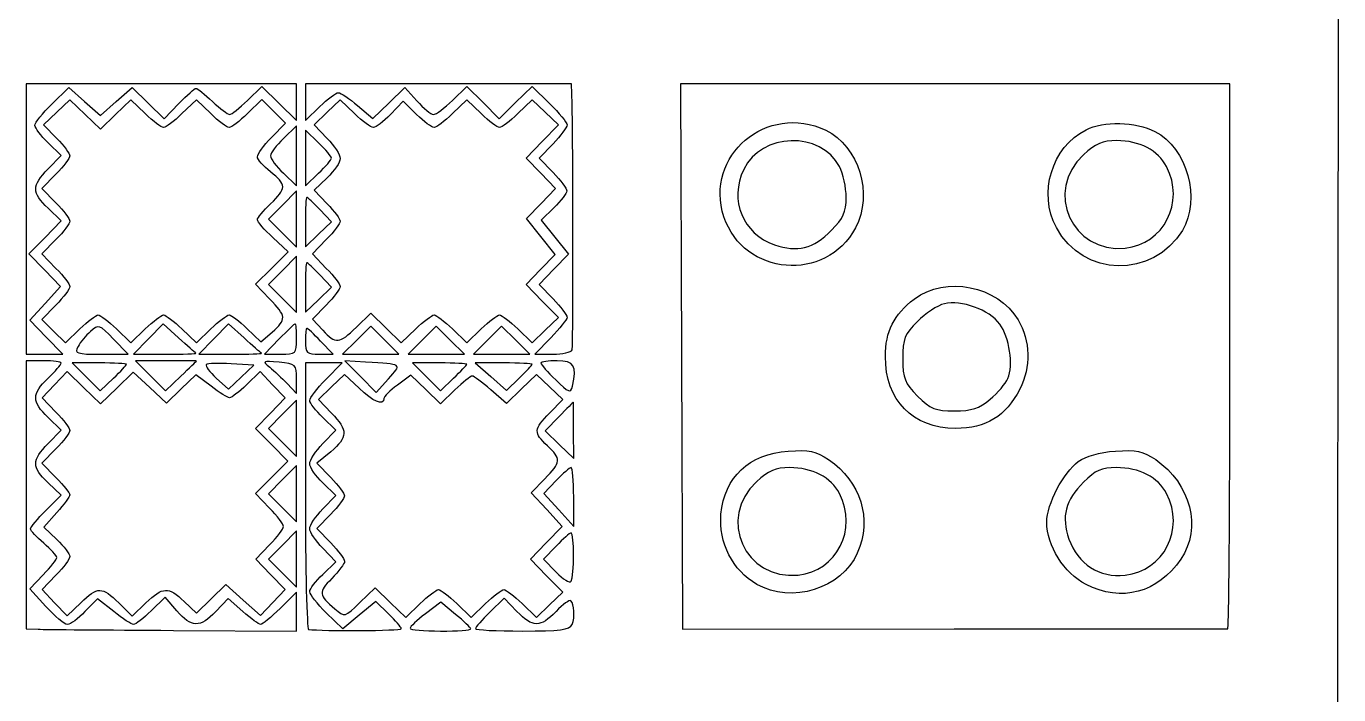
# Model space of a CAD drawing. Extents: x 29 to 164, y -46 to 300.
# Drawn here: x 78.8 to 163.8, y 41.4 to 84.7 of the extents above; entities that cross this region are included whole.
import ezdxf

# ---------------------------------------------------------------- set-up
doc = ezdxf.new("R2010")
doc.units = 0
doc.layers.get('0').update_dxf_attribs({"linetype": 'CONTINUOUS'})

msp = doc.modelspace()

# ---------------------------------------------------------------- linework, layer by layer
at = {"color": 7}
for points in [[(121.199673, 169.951571), (121.201109, 132.018054), (142.48881, 132.018054), (163.776505, 132.018054), (163.712356, 63.931942)], [(87.589292, 80.935831), (78.840401, 80.935831), (78.840401, 72.186942), (78.840401, 63.438054), (80.026566, 63.438054), (81.212732, 63.438054), (80.137988, 64.538689), (79.063246, 65.639328), (80.063907, 66.725911), (81.064571, 67.812498), (80.036323, 68.870831), (79.008069, 69.929165), (80.056078, 71.002422), (81.104088, 72.075679), (80.254467, 72.889667)], [(80.498202, 79.631132), (81.591554, 80.698765), (82.614869, 79.800285), (83.638181, 78.901805), (84.661491, 79.800285), (85.684806, 80.698765), (86.721194, 79.686755), (87.757587, 78.674749), (88.716581, 79.66418)], [(93.150727, 79.863257), (94.082368, 80.766241), (95.210274, 79.664872), (96.338181, 78.5635), (96.338181, 79.749665), (96.338181, 80.935831), (87.589292, 80.935831), (87.589292, 80.935831)], [(114.148946, 80.300831), (114.118181, 80.935831), (105.510401, 80.935831), (96.902623, 80.935831), (96.902623, 79.751579), (96.902623, 78.567329), (97.833282, 79.469357)], [(100.28393, 79.530441), (101.266343, 78.690821), (102.301585, 79.701707), (103.336827, 80.712594), (104.11749, 79.836435)], [(106.419515, 79.867468), (107.355499, 80.77466), (108.400249, 79.729913), (109.444996, 78.685163), (110.51159, 79.726662), (111.578181, 80.768163), (112.70707, 79.665831)], [(138.951614, 80.935831), (121.169495, 80.935831), (121.242173, 63.292543), (121.314848, 45.649254), (138.883181, 45.651512)], [(156.733734, 63.29699), (156.733734, 80.935879), (138.951614, 80.935879), (138.951614, 80.935831)], [(86.544393, 79.015639), (85.613734, 79.917667), (84.625959, 78.960276), (83.638181, 78.002885), (82.65173, 78.958989), (81.665281, 79.915093), (80.815118, 79.10058), (79.964949, 78.286069), (80.813786, 77.410292)], [(90.777729, 79.015639), (89.84707, 79.917667), (88.916411, 79.015639)], [(94.704552, 77.469632), (95.610897, 78.404747), (94.850117, 79.165528), (94.089336, 79.926308), (93.154221, 79.01996)], [(100.092389, 79.01435), (99.163062, 79.915093), (98.312893, 79.10058), (97.462727, 78.286069), (98.311564, 77.410292)], [(108.275504, 79.015639), (107.344848, 79.917667), (106.414189, 79.015639)], [(112.124253, 68.922436), (113.065182, 69.893226), (112.142623, 71.058054), (111.220064, 72.222881), (112.160039, 73.192689), (113.100014, 74.162498), (112.141669, 75.151261), (111.183327, 76.140021), (112.230374, 77.212296), (113.277419, 78.284568), (112.426471, 79.099829), (111.57552, 79.915093), (110.64619, 79.01435)], [(114.148935, 80.300831), (114.148946, 80.300831)], [(104.097054, 78.962446), (103.221274, 79.811283), (102.408039, 78.962446)], [(95.491512, 75.150276), (96.338181, 74.339118), (96.338181, 76.279165), (96.338181, 78.219211), (95.491512, 77.408054), (95.491512, 77.408054)], [(97.749292, 77.125831), (96.902623, 77.936989), (96.902623, 76.138054), (96.902623, 74.339118), (97.749292, 75.150276)], [(80.25362, 75.434736), (81.102457, 76.310514), (80.25362, 77.123751)], [(97.749292, 77.125831), (97.749292, 77.125831)], [(112.933926, 77.068712), (112.031899, 76.138054), (112.933926, 75.207395)], [(80.760593, 75.093157), (79.858568, 74.162498), (80.760593, 73.231839)], [(98.311564, 74.865974), (97.462727, 74.052736), (98.311564, 73.176958)], [(131.47007, 75.582846), (131.47007, 75.582846)], [(152.636742, 75.582846), (152.636742, 75.582846)], [(95.426383, 73.098738), (94.514591, 72.186942), (95.426383, 71.275147), (96.338181, 70.363352), (96.338181, 72.186942), (96.338181, 74.010533), (95.426383, 73.098738), (95.426383, 73.098738)], [(96.990933, 73.598054), (96.990933, 73.598054)], [(96.902623, 71.99303), (96.902623, 70.388007), (97.750444, 71.200271), (98.598265, 72.012535), (97.838754, 72.805294)], [(112.995035, 72.929602), (112.169795, 72.120036), (113.053791, 71.020016), (113.937796, 69.919995), (112.984844, 68.936801), (112.031899, 67.953609), (112.933926, 67.02295)], [(93.798181, 72.13794), (93.798181, 72.13794)], [(132.504502, 71.618095), (132.504502, 71.618095)], [(153.656157, 71.449936), (153.656157, 71.449936)], [(80.760593, 70.859823), (79.858568, 69.929165), (80.760593, 68.998506)], [(94.58432, 67.028279), (93.677128, 67.964263), (94.736113, 69.017268), (95.795101, 70.070276), (94.796641, 70.991297)], [(98.25837, 70.859823), (97.356346, 69.929165), (98.25837, 68.998506)], [(95.426383, 68.865404), (94.514591, 67.953609), (95.426383, 67.041814), (96.338181, 66.130019), (96.338181, 67.953609), (96.338181, 69.777199), (95.426383, 68.865404), (95.426383, 68.865404)], [(96.990933, 69.36472), (96.990933, 69.36472)], [(110.64619, 65.077313), (111.57552, 64.17657), (112.426471, 64.991834), (113.277419, 65.807095), (112.230374, 66.879367), (111.183327, 67.951642), (112.124253, 68.922436), (112.124253, 68.922436)], [(96.902623, 67.759697), (96.902623, 66.154674), (97.750444, 66.966938), (98.598265, 67.779201), (97.838754, 68.571961)], [(80.756272, 66.622031), (79.849924, 65.686916), (80.610707, 64.926135), (81.371488, 64.165354), (82.3066, 65.071703)], [(98.261506, 66.629722), (97.362608, 65.702294), (98.028478, 64.993507)], [(88.700723, 64.497265), (87.701721, 65.415365), (86.743478, 64.426709), (85.785232, 63.438054), (87.863189, 63.438054)], [(92.934059, 64.497265), (91.935052, 65.415365), (90.976808, 64.426709), (90.018568, 63.438054), (92.096522, 63.438054)], [(96.252431, 65.413609), (96.252431, 65.413609)], [(100.2053, 65.18675), (101.135959, 66.088778), (102.123734, 65.131387), (103.111512, 64.173996), (104.04217, 65.076023)], [(82.995519, 64.919489), (82.995519, 64.919489)], [(84.683078, 65.076023), (85.613734, 64.173996), (86.544393, 65.076023)], [(88.916411, 65.076023), (89.84707, 64.173996), (90.777729, 65.076023)], [(93.118618, 65.10619), (94.018151, 64.234329), (94.754833, 64.874864)], [(96.990933, 65.131387), (96.990933, 65.131387)], [(100.224164, 64.349849), (99.312366, 63.438054), (101.135959, 63.438054), (102.959549, 63.438054), (102.047754, 64.349849), (101.135959, 65.261644), (100.224164, 64.349849), (100.224164, 64.349849)], [(104.457494, 64.349849), (103.545699, 63.438054), (105.369292, 63.438054), (107.19288, 63.438054), (106.281085, 64.349849), (105.369292, 65.261644), (104.457494, 64.349849), (104.457494, 64.349849)], [(106.414189, 65.076023), (107.344848, 64.173996), (108.275504, 65.076023)], [(108.690828, 64.349849), (107.779033, 63.438054), (109.602623, 63.438054), (111.426216, 63.438054), (110.514418, 64.349849), (109.602623, 65.261644), (108.690828, 64.349849), (108.690828, 64.349849)], [(141.841618, 65.389174), (141.841618, 65.389174)], [(83.68361, 63.438054), (85.442236, 63.438054), (84.488133, 64.422442)], [(88.700723, 64.497265), (88.700723, 64.497265)], [(92.934059, 64.497265), (92.934059, 64.497265)], [(95.209292, 64.425831), (94.251899, 63.438054), (95.29504, 63.438054)], [(97.802093, 63.438054), (98.701561, 63.438054), (97.890401, 64.28472)], [(112.790904, 64.508285), (111.745847, 63.438054), (112.908495, 63.438054)], [(79.969199, 63.01472), (78.84031, 63.01472), (78.84031, 54.336387), (78.84031, 45.658054), (79.616419, 45.631214)], [(83.57305, 62.873609), (81.814591, 62.873609), (82.720087, 61.96811), (83.625588, 61.062612), (84.478549, 61.8798)], [(83.57305, 62.873609), (83.57305, 62.873609)], [(87.877055, 63.01472), (85.906723, 63.01472), (86.88379, 62.036973), (87.860858, 61.059225), (88.853964, 62.021781)], [(87.877055, 63.014712), (87.877055, 63.01472)], [(95.199812, 62.922882), (95.199812, 62.922882)], [(98.2299, 61.803377), (99.274955, 62.873609), (98.088789, 62.873609), (96.902623, 62.873609), (96.902623, 54.265831)], [(100.793626, 62.933426), (99.463513, 63.017125), (100.47029, 61.986091), (101.477067, 60.955057), (102.275468, 61.843777)], [(100.793626, 62.933426), (100.793626, 62.933426)], [(105.586383, 62.873609), (103.827921, 62.873609), (104.733423, 61.96811), (105.638922, 61.062612), (106.491885, 61.8798)], [(105.586383, 62.873609), (105.586383, 62.873609)], [(109.733913, 62.873609), (107.88965, 62.873609), (108.900081, 61.986438), (109.910516, 61.099267), (110.74435, 61.898128)], [(109.733913, 62.873609), (109.733913, 62.873609)], [(113.202122, 63.01472), (113.202122, 63.01472)], [(90.803389, 61.364513), (89.821817, 62.113195), (88.874013, 61.194542), (87.926204, 60.275892), (86.840523, 61.275726), (85.754848, 62.275558), (84.696512, 61.247306), (83.638181, 60.219055), (82.564924, 61.267065), (81.491664, 62.315072), (80.676403, 61.464124), (79.861142, 60.613173), (80.761885, 59.683843)], [(90.490012, 62.76396), (90.490012, 62.76396)], [(91.133938, 61.894913), (91.919177, 61.167178), (92.738677, 61.949839), (93.558177, 62.732498), (92.09475, 62.818883)], [(94.642607, 59.625742), (95.599665, 60.613173), (94.785152, 61.463339), (93.970639, 62.313505), (93.094861, 61.464668)], [(100.374611, 61.23435), (99.445281, 62.135093), (98.595118, 61.32058), (97.744949, 60.506069), (98.593786, 59.630292)], [(106.58217, 61.124912), (105.651512, 60.222885), (104.691191, 61.153662), (103.730871, 62.084442), (102.856747, 61.438173)], [(112.709238, 59.630292), (113.558074, 60.506069), (112.707908, 61.32058), (111.857745, 62.135093), (110.885438, 61.192696), (109.913135, 60.2503), (108.901391, 61.138623)], [(95.732163, 61.533054), (96.338181, 60.898054), (96.338181, 61.856187)], [(143.13467, 61.182553), (143.13467, 61.182553)], [(95.426383, 59.552071), (94.514591, 58.640276), (95.426383, 57.728481), (96.338181, 56.816686), (96.338181, 58.640276), (96.338181, 60.463866), (95.426383, 59.552071), (95.426383, 59.552071)], [(114.244219, 60.332593), (114.244222, 60.332593)], [(94.58432, 53.481612), (93.677128, 54.417596), (94.721875, 55.462343), (95.766625, 56.507091), (94.726088, 57.5727), (93.685549, 58.638309), (94.642607, 59.625742), (94.642607, 59.625742)], [(80.253676, 57.654736), (81.102513, 58.530514), (80.253676, 59.343751)], [(98.033685, 57.654736), (98.882519, 58.530514), (98.033685, 59.343751)], [(113.326122, 59.402044), (112.423214, 58.470482), (113.347249, 57.57487), (114.271284, 56.67926), (114.265357, 58.505419)], [(80.760593, 57.313157), (79.858568, 56.382498), (80.760593, 55.451839)], [(98.541019, 57.128547), (97.639415, 56.38162), (98.541019, 55.451402)], [(95.426383, 55.318738), (94.514591, 54.406942), (95.426383, 53.495147), (96.338181, 52.583352), (96.338181, 54.406942), (96.338181, 56.230533), (95.426383, 55.318738), (95.426383, 55.318738)], [(114.100554, 56.100064), (114.100548, 56.100064)], [(112.491876, 51.231942), (113.520127, 52.290276), (112.520298, 53.375954), (111.520464, 54.461634), (112.395988, 55.364946)], [(113.140798, 55.264334), (112.339916, 54.428389), (113.308957, 53.355775), (114.278001, 52.283161), (114.268716, 54.191505)], [(80.10746, 53.322148), (81.092294, 54.306979), (80.248571, 55.115317)], [(98.033685, 53.421403), (98.882519, 54.297181), (98.033685, 55.110418)], [(131.47007, 54.41618), (131.47007, 54.41618)], [(152.636742, 54.41618), (152.636742, 54.41618)], [(80.825258, 53.190652), (79.987891, 52.236947), (80.825258, 51.434699)], [(98.540593, 53.079823), (97.638568, 52.149165), (98.540593, 51.218506)], [(95.426383, 51.085404), (94.514591, 50.173609), (95.426383, 49.261814), (96.338181, 48.350019), (96.338181, 50.173609), (96.338181, 51.997199), (95.426383, 51.085404), (95.426383, 51.085404)], [(114.102507, 51.866942), (114.102523, 51.866942)], [(89.056845, 47.438413), (89.849726, 46.678781), (90.806222, 47.605853), (91.762713, 48.532922), (92.876387, 47.526782), (93.990067, 46.520643), (94.794866, 47.360672), (95.599665, 48.200701), (94.643561, 49.187149), (93.687457, 50.173598), (94.589481, 51.104257)], [(110.928412, 47.297313), (111.857745, 46.39657), (112.708693, 47.211834), (113.559641, 48.027095), (112.511637, 49.100352), (111.463627, 50.173609), (112.491876, 51.231942), (112.491876, 51.231942)], [(113.130403, 51.020276), (112.319246, 50.173609), (113.131075, 49.326245)], [(98.033685, 49.187911), (98.882519, 50.001149), (98.033685, 50.876927)], [(132.621632, 50.562827), (132.621632, 50.562827)], [(153.558734, 50.170739), (153.558734, 50.170739)], [(80.116911, 47.09912), (79.069966, 48.257964), (79.942961, 49.158667)], [(80.761885, 49.130042), (79.861142, 48.200712), (80.675655, 47.350546), (81.490162, 46.50038), (82.365943, 47.349217)], [(84.497844, 46.77665), (83.441834, 47.613021), (82.64054, 46.77665)], [(88.586536, 46.827162), (87.840267, 47.714051), (86.925232, 46.827162)], [(88.365313, 45.560659), (96.338091, 45.516948), (96.338091, 46.77367), (96.338088, 48.030391), (95.267853, 46.985336), (95.267947, 46.985331)], [(92.86411, 46.777643), (91.910408, 47.615008), (91.10816, 46.777643)], [(100.436604, 47.357398), (101.418181, 48.308778), (102.405959, 47.351387), (103.393734, 46.393996), (104.324393, 47.296023)], [(110.588321, 46.789107), (109.775086, 47.637944), (108.842186, 46.733744)], [(84.827914, 47.333948), (85.692014, 46.469852), (86.583531, 47.333948)], [(102.282944, 46.628494), (101.454371, 47.422315), (100.387257, 46.542707), (99.320144, 45.6631), (98.252492, 46.705631)], [(106.627123, 46.595901), (105.667931, 47.392636), (104.671944, 46.632959)], [(106.696411, 47.296023), (107.62707, 46.393996), (108.557729, 47.296023)], [(114.081357, 47.482276), (114.081357, 47.482282)], [(102.282944, 46.628494), (102.282944, 46.628494)], [(106.627123, 46.595901), (106.627123, 46.595901)]]:
    msp.add_lwpolyline(points, dxfattribs=at)
for points in [[(88.716581, 79.66418), (89.244023, 80.208367), (89.74591, 80.653022), (89.831878, 80.652302)], [(89.831878, 80.652302), (89.917843, 80.651456), (90.394039, 80.270586), (90.890096, 79.805636)], [(92.005548, 78.960276), (92.122992, 78.960276), (92.638327, 79.366619), (93.150727, 79.863257)], [(97.833282, 79.469357), (98.345142, 79.965472), (98.884892, 80.371088), (99.032729, 80.370724)], [(99.032729, 80.370724), (99.180557, 80.370441), (99.743599, 79.992233), (100.28393, 79.530441)], [(105.190838, 78.960276), (105.35182, 78.960276), (105.904724, 79.368513), (106.419515, 79.867468)], [(114.165216, 63.720863), (114.246852, 63.966272), (114.232512, 78.575917), (114.148932, 80.300831)], [(79.404848, 78.250244), (79.404848, 78.422535), (79.896854, 79.043935), (80.498202, 79.631132)], [(87.730401, 78.113609), (87.589958, 78.113609), (87.056254, 78.519524), (86.544393, 79.015639)], [(88.916411, 79.015639), (88.404548, 78.519524), (87.870843, 78.113609), (87.730401, 78.113609)], [(91.963734, 78.113609), (91.823292, 78.113609), (91.289587, 78.519524), (90.777729, 79.015639)], [(90.890096, 79.805636), (91.386152, 79.340689), (91.888104, 78.960276), (92.005548, 78.960276)], [(93.154221, 79.01996), (92.639888, 78.521465), (92.104179, 78.113609), (91.963734, 78.113609)], [(101.308258, 78.113609), (101.15066, 78.113609), (100.603518, 78.518942), (100.092389, 79.01435)], [(104.11749, 79.836435), (104.546849, 79.354546), (105.029861, 78.960276), (105.190838, 78.960276)], [(106.414189, 79.015639), (105.902325, 78.519524), (105.368621, 78.113609), (105.228181, 78.113609)], [(109.461512, 78.113609), (109.321069, 78.113609), (108.787365, 78.519524), (108.275504, 79.015639)], [(110.64619, 79.01435), (110.13506, 78.518942), (109.601954, 78.113609), (109.461512, 78.113609)], [(112.70707, 79.665831), (113.327959, 79.05955), (113.835959, 78.43657), (113.835959, 78.281435)], [(123.991404, 72.341846), (122.693393, 76.274858), (126.781103, 79.750204), (130.576385, 77.940361)], [(80.25362, 77.123751), (79.786821, 77.571031), (79.404848, 78.077953), (79.404848, 78.250244)], [(102.408039, 78.962446), (101.960759, 78.495586), (101.465857, 78.113609), (101.308258, 78.113609)], [(105.228181, 78.113609), (105.087739, 78.113609), (104.578729, 78.495586), (104.097054, 78.962446)], [(113.835959, 78.281435), (113.835959, 78.126298), (113.430042, 77.580573), (112.933926, 77.068712)], [(147.420973, 77.972794), (148.547554, 78.555372), (150.619107, 78.503194), (151.878863, 77.860515)], [(80.813786, 77.410292), (81.280646, 76.928614), (81.662623, 76.419607), (81.662623, 76.279165)], [(93.798201, 76.226939), (93.798201, 76.396106), (94.206057, 76.955318), (94.704552, 77.469632)], [(95.491512, 77.408054), (95.025848, 76.961917), (94.644848, 76.453917), (94.644848, 76.279165)], [(98.311564, 77.410292), (98.778427, 76.928614), (99.160401, 76.342072), (99.160401, 76.106862)], [(131.47007, 75.582846), (130.270583, 77.902402), (126.403464, 77.789748), (125.270517, 75.402247)], [(130.576385, 77.940361), (132.720052, 76.918119), (133.668429, 73.808397), (132.504502, 71.618095)], [(145.5069, 71.637382), (144.305548, 73.876946), (145.195273, 76.821838), (147.420973, 77.972794)], [(151.878863, 77.860515), (153.967307, 76.795075), (154.888791, 73.47135), (153.656157, 71.449936)], [(98.595959, 76.138054), (98.595959, 76.235194), (98.214959, 76.679694), (97.749292, 77.125831)], [(149.405834, 77.266942), (148.505133, 77.266942), (148.043784, 77.069915), (147.25773, 76.349551)], [(152.636742, 75.582846), (152.094283, 76.631818), (150.875817, 77.266942), (149.405834, 77.266942)], [(81.662623, 76.279165), (81.662623, 76.138722), (81.256711, 75.605018), (80.760593, 75.093157)], [(94.642308, 75.252598), (94.178047, 75.619321), (93.798201, 76.057775), (93.798201, 76.226939)], [(94.644848, 76.279165), (94.644848, 76.104413), (95.025848, 75.596413), (95.491512, 75.150276)], [(97.749292, 75.150276), (98.214959, 75.596413), (98.595959, 76.040913), (98.595959, 76.138054)], [(99.160401, 76.106862), (99.160401, 75.871656), (98.778427, 75.313253), (98.311564, 74.865974)], [(147.25773, 76.349551), (144.704094, 74.009316), (146.510429, 69.957714), (149.95072, 70.309222)], [(80.254467, 72.889667), (79.189549, 73.909923), (79.189419, 74.336694), (80.25362, 75.434736)], [(94.644848, 73.17472), (95.697647, 74.183366), (95.697353, 74.41919), (94.642308, 75.252598)], [(112.933926, 75.207395), (113.430042, 74.695534), (113.832428, 74.155784), (113.828119, 74.00795)], [(125.270517, 75.402247), (124.32157, 73.402482), (125.207158, 71.238941), (127.26878, 70.520395)], [(131.898181, 73.583846), (131.898181, 74.227965), (131.705528, 75.127517), (131.47007, 75.582846)], [(149.95072, 70.309222), (152.454822, 70.565082), (153.832631, 73.270216), (152.636742, 75.582846)], [(113.828119, 74.00795), (113.823801, 73.860119), (113.448917, 73.374861), (112.995035, 72.929602)], [(80.760593, 73.231839), (81.256711, 72.719978), (81.662623, 72.186274), (81.662623, 72.045831)], [(93.798181, 72.13794), (93.798181, 72.26203), (94.179181, 72.728583), (94.644848, 73.17472)], [(96.990933, 73.598054), (96.942362, 73.598054), (96.902623, 72.875793), (96.902623, 71.99303)], [(97.838754, 72.805294), (97.421023, 73.241311), (97.039503, 73.598054), (96.990933, 73.598054)], [(98.311564, 73.176958), (98.778427, 72.695281), (99.160401, 72.186274), (99.160401, 72.045831)], [(130.95526, 71.469799), (131.721369, 72.235908), (131.898181, 72.632326), (131.898181, 73.583846)], [(132.504502, 71.618095), (130.604119, 68.041916), (125.26058, 68.496204), (123.991404, 72.341846)], [(81.662623, 72.045831), (81.662623, 71.905389), (81.256711, 71.371684), (80.760593, 70.859823)], [(94.796641, 70.991297), (94.247485, 71.497857), (93.798181, 72.013847), (93.798181, 72.13794)], [(99.160401, 72.045831), (99.160401, 71.905389), (98.754489, 71.371684), (98.25837, 70.859823)], [(127.26878, 70.520395), (128.73388, 70.009756), (129.759301, 70.273843), (130.95526, 71.469799)], [(153.656157, 71.449936), (151.744581, 68.315082), (147.233389, 68.418847), (145.5069, 71.637382)], [(80.760593, 68.998506), (81.256711, 68.486645), (81.662623, 67.95294), (81.662623, 67.812498)], [(96.990933, 69.36472), (96.942362, 69.36472), (96.902623, 68.64246), (96.902623, 67.759697)], [(97.838754, 68.571961), (97.421023, 69.007977), (97.039503, 69.36472), (96.990933, 69.36472)], [(98.25837, 68.998506), (98.754489, 68.486645), (99.160401, 67.95294), (99.160401, 67.812498)], [(136.308753, 67.012522), (138.331324, 68.555211), (141.714195, 67.874327), (143.021375, 65.661448)], [(81.662623, 67.812498), (81.662623, 67.672056), (81.254767, 67.136344), (80.756272, 66.622031)], [(99.160401, 67.812498), (99.160401, 67.672056), (98.7559, 67.139804), (98.261506, 66.629722)], [(94.754833, 64.874864), (95.698149, 65.695067), (95.68228, 65.895473), (94.58432, 67.028279)], [(112.933926, 67.02295), (113.430042, 66.511089), (113.835959, 65.976693), (113.835959, 65.835407)], [(134.438181, 63.283054), (134.438181, 64.913105), (134.984606, 66.002548), (136.308753, 67.012522)], [(138.25581, 66.710742), (137.814214, 66.59991), (137.028595, 66.084914), (136.509989, 65.566308)], [(141.841618, 65.389174), (141.162284, 66.307305), (139.333642, 66.98126), (138.25581, 66.710742)], [(82.3066, 65.071703), (82.820914, 65.570197), (83.356628, 65.978054), (83.49707, 65.978054)], [(83.49707, 65.978054), (83.637509, 65.978054), (84.171214, 65.572139), (84.683078, 65.076023)], [(86.544393, 65.076023), (87.056254, 65.572139), (87.589958, 65.978054), (87.730401, 65.978054)], [(87.730401, 65.978054), (87.870843, 65.978054), (88.404548, 65.572139), (88.916411, 65.076023)], [(90.777729, 65.076023), (91.289587, 65.572139), (91.823292, 65.978054), (91.963734, 65.978054)], [(91.963734, 65.978054), (92.104179, 65.978054), (92.623874, 65.585717), (93.118618, 65.10619)], [(96.252431, 65.413609), (96.205269, 65.413609), (95.735857, 64.969109), (95.209292, 64.425831)], [(96.338181, 64.425831), (96.338181, 64.969109), (96.299593, 65.413609), (96.252431, 65.413609)], [(104.04217, 65.076023), (104.554031, 65.572139), (105.087739, 65.978054), (105.228181, 65.978054)], [(105.228181, 65.978054), (105.368621, 65.978054), (105.902325, 65.572139), (106.414189, 65.076023)], [(108.275504, 65.076023), (108.787365, 65.572139), (109.321069, 65.978054), (109.461512, 65.978054)], [(109.461512, 65.978054), (109.601954, 65.978054), (110.13506, 65.57272), (110.64619, 65.077313)], [(113.835959, 65.835407), (113.835959, 65.694118), (113.365681, 65.096913), (112.790904, 64.508285)], [(136.509989, 65.566308), (135.682685, 64.739002), (135.56707, 64.443442), (135.56707, 63.155831)], [(143.021375, 65.661448), (143.825874, 64.299537), (143.868682, 62.60722), (143.13467, 61.182553)], [(82.995519, 64.919489), (82.699338, 64.651451), (82.337306, 64.208475), (82.190996, 63.935101)], [(84.488133, 64.422442), (83.574924, 65.364629), (83.510936, 65.38594), (82.995519, 64.919489)], [(96.990933, 65.131387), (96.942362, 65.131387), (96.902623, 64.750387), (96.902623, 64.28472)], [(97.890401, 64.28472), (97.444264, 64.750387), (97.039503, 65.131387), (96.990933, 65.131387)], [(98.028478, 64.993507), (98.884839, 64.081955), (99.083647, 64.099605), (100.2053, 65.18675)], [(142.363636, 61.862813), (142.732859, 62.723216), (142.462408, 64.550164), (141.841618, 65.389174)], [(82.190996, 63.935101), (81.950238, 63.485238), (82.091928, 63.438054), (83.68361, 63.438054)], [(89.820437, 63.508609), (89.754047, 63.547415), (89.250176, 63.99231), (88.700723, 64.497265)], [(94.053773, 63.508609), (93.987383, 63.547415), (93.483512, 63.99231), (92.934059, 64.497265)], [(95.29504, 63.438054), (96.299054, 63.438054), (96.338181, 63.475104), (96.338181, 64.425831)], [(96.902623, 64.28472), (96.902623, 63.521083), (96.990831, 63.438054), (97.802093, 63.438054)], [(112.908495, 63.438054), (113.547954, 63.438054), (114.113474, 63.565319), (114.165216, 63.720863)], [(163.712356, 63.931942), (163.67705, 26.484581), (163.61561, -13.647419), (163.575817, -25.25028)], [(81.098088, 62.855855), (81.098088, 62.943231), (80.590088, 63.01472), (79.969199, 63.01472)], [(80.251419, 61.885831), (80.717088, 62.331968), (81.098088, 62.768479), (81.098088, 62.855855)], [(85.331512, 62.785299), (85.331512, 62.833869), (84.540203, 62.873609), (83.57305, 62.873609)], [(87.863189, 63.438054), (89.006062, 63.438054), (89.886824, 63.469804), (89.820437, 63.508609)], [(89.847231, 62.999528), (89.847321, 63.007882), (88.96074, 63.014712), (87.877055, 63.014712)], [(88.853964, 62.021781), (89.400174, 62.551184), (89.847141, 62.991172), (89.847231, 62.999528)], [(92.09475, 62.818883), (91.289863, 62.866398), (90.567736, 62.841687), (90.490012, 62.76396)], [(92.096522, 63.438054), (93.239395, 63.438054), (94.12016, 63.469804), (94.053773, 63.508609)], [(95.199812, 62.922882), (94.14092, 63.023864), (94.098612, 63.001306), (94.593797, 62.599749)], [(96.338181, 61.856187), (96.338181, 62.769249), (96.284627, 62.819428), (95.199812, 62.922882)], [(102.275468, 61.843777), (103.15833, 62.826515), (103.220636, 62.780699), (100.793626, 62.933426)], [(107.344848, 62.785299), (107.344848, 62.833869), (106.553539, 62.873609), (105.586383, 62.873609)], [(111.578181, 62.785299), (111.578181, 62.833869), (110.748259, 62.873609), (109.733913, 62.873609)], [(113.202122, 63.01472), (112.619398, 63.01472), (112.142623, 62.944385), (112.142623, 62.858417)], [(112.142623, 62.858417), (112.142623, 62.772449), (112.575233, 62.282811), (113.103979, 61.770332)], [(114.18266, 61.362191), (114.484548, 62.7095), (114.30344, 63.01472), (113.202122, 63.01472)], [(138.977514, 58.640276), (136.204458, 58.640276), (134.438181, 60.446808), (134.438181, 63.283054)], [(135.56707, 63.155831), (135.56707, 61.863143), (135.681404, 61.573939), (136.526623, 60.72872)], [(156.592623, 45.655914), (156.670234, 45.657043), (156.733734, 53.595602), (156.733734, 63.29699)], [(84.478549, 61.8798), (84.947681, 62.329253), (85.331512, 62.736729), (85.331512, 62.785299)], [(90.490012, 62.76396), (90.412288, 62.686239), (90.702057, 62.295166), (91.133938, 61.894913)], [(94.593797, 62.599749), (94.886591, 62.362316), (95.398855, 61.882304), (95.732163, 61.533054)], [(106.491885, 61.8798), (106.961011, 62.329253), (107.344848, 62.736729), (107.344848, 62.785299)], [(107.701241, 62.026942), (107.597612, 62.026942), (107.094031, 61.621028), (106.58217, 61.124912)], [(108.901391, 61.138623), (108.344936, 61.627197), (107.804867, 62.026942), (107.701241, 62.026942)], [(110.74435, 61.898128), (111.202953, 62.337503), (111.578181, 62.736729), (111.578181, 62.785299)], [(80.253676, 59.343751), (79.187187, 60.365514), (79.186761, 60.865739), (80.251419, 61.885831)], [(92.002026, 60.615831), (91.882643, 60.615831), (91.343257, 60.952737), (90.803389, 61.364513)], [(93.094861, 61.464668), (92.613184, 60.997808), (92.121406, 60.615831), (92.002026, 60.615831)], [(97.184848, 60.445067), (97.184848, 60.60351), (97.655123, 61.214749), (98.2299, 61.803377)], [(101.982623, 60.562757), (101.982623, 60.072966), (101.262584, 60.373693), (100.374611, 61.23435)], [(102.856747, 61.438173), (102.375978, 61.082726), (101.982623, 60.688789), (101.982623, 60.562757)], [(113.103979, 61.770332), (113.946878, 60.953363), (114.079788, 60.903071), (114.18266, 61.362191)], [(143.13467, 61.182553), (142.219669, 59.406616), (140.966543, 58.640276), (138.977514, 58.640276)], [(141.216541, 60.522258), (141.70879, 60.936458), (142.224983, 61.539708), (142.363636, 61.862813)], [(98.033685, 59.343751), (97.566821, 59.791031), (97.184848, 60.286625), (97.184848, 60.445067)], [(114.244222, 60.332593), (114.235868, 60.333158), (113.82272, 59.914405), (113.326122, 59.402044)], [(114.26536, 58.505419), (114.262086, 59.509805), (114.252575, 60.332034), (114.244222, 60.332593)], [(136.526623, 60.72872), (137.363186, 59.892157), (137.66789, 59.769165), (138.903857, 59.769165)], [(138.903857, 59.769165), (140.028162, 59.769165), (140.506752, 59.925011), (141.216541, 60.522258)], [(80.761885, 59.683843), (81.25729, 59.172713), (81.662623, 58.639607), (81.662623, 58.499165)], [(98.593786, 59.630292), (99.671048, 58.518844), (99.661297, 58.056632), (98.541019, 57.128547)], [(112.565959, 57.511387), (111.66453, 58.358237), (111.678644, 58.566988), (112.709238, 59.630292)], [(81.662623, 58.499165), (81.662623, 58.358722), (81.256711, 57.825018), (80.760593, 57.313157)], [(80.248571, 55.115317), (79.18971, 56.129771), (79.190571, 56.557885), (80.253679, 57.654736)], [(97.184848, 56.351307), (97.184848, 56.586516), (97.566821, 57.173059), (98.033685, 57.654736)], [(112.395988, 55.364946), (113.454643, 56.457199), (113.470803, 56.661325), (112.565959, 57.511387)], [(123.796987, 53.08741), (124.008385, 55.48294), (125.616465, 56.987678), (128.154941, 57.165303)], [(128.154941, 57.165303), (129.515037, 57.260472), (129.942234, 57.169904), (130.762573, 56.612424)], [(146.922719, 56.488805), (147.412332, 56.845517), (148.290441, 57.09315), (149.321619, 57.165303)], [(149.321619, 57.165303), (150.681704, 57.260472), (151.108904, 57.169904), (151.929239, 56.612424)], [(98.033685, 55.110418), (97.566821, 55.557698), (97.184848, 56.1161), (97.184848, 56.351307)], [(114.100548, 56.100064), (114.013172, 56.10018), (113.581287, 55.724102), (113.140798, 55.264334)], [(114.268713, 54.191505), (114.263605, 55.241095), (114.18793, 56.099948), (114.100554, 56.100064)], [(128.239159, 56.100276), (127.338463, 56.100276), (126.877115, 55.903248), (126.091064, 55.182884)], [(131.47007, 54.41618), (130.927625, 55.465152), (129.70915, 56.100276), (128.239159, 56.100276)], [(130.762573, 56.612424), (132.85761, 55.188718), (133.593177, 52.795095), (132.621632, 50.562827)], [(144.880401, 52.572498), (144.880401, 53.720541), (145.95718, 55.785344), (146.922719, 56.488805)], [(149.38176, 56.100276), (148.430228, 56.100276), (148.033811, 55.923464), (147.267701, 55.157354)], [(152.636742, 54.41618), (152.091517, 55.4705), (150.874293, 56.100276), (149.38176, 56.100276)], [(151.929239, 56.612424), (154.196528, 55.071672), (154.927512, 52.181894), (153.558734, 50.170739)], [(80.760593, 55.451839), (81.256711, 54.939978), (81.662623, 54.436398), (81.662623, 54.332772)], [(98.541019, 55.451402), (99.036903, 54.939781), (99.442623, 54.406274), (99.442623, 54.265831)], [(126.091064, 55.182884), (123.537427, 52.84265), (125.343765, 48.791048), (128.78404, 49.142555)], [(128.78404, 49.142555), (131.288163, 49.398415), (132.665978, 52.103549), (131.47007, 54.41618)], [(147.267701, 55.157354), (146.071748, 53.961398), (145.807659, 52.935975), (146.3183, 51.470875)], [(149.95072, 49.133104), (152.458632, 49.40816), (153.830824, 52.107085), (152.636742, 54.41618)], [(81.662623, 54.332772), (81.662623, 54.229145), (81.285811, 53.715193), (80.825258, 53.190652)], [(96.902623, 54.265831), (96.902623, 49.531554), (96.997873, 45.644388), (97.114292, 45.627686)], [(99.442623, 54.265831), (99.442623, 54.125389), (99.036711, 53.591684), (98.540593, 53.079823)], [(79.122623, 52.127216), (79.122623, 52.242769), (79.565802, 52.780487), (80.10746, 53.322148)], [(95.491512, 52.290276), (95.491512, 52.430718), (95.083277, 52.966819), (94.58432, 53.481612)], [(97.184848, 52.149165), (97.184848, 52.367218), (97.566821, 52.939726), (98.033685, 53.421403)], [(126.112623, 48.540177), (124.561603, 49.430456), (123.63487, 51.25029), (123.796987, 53.08741)], [(79.969292, 51.204694), (79.503623, 51.596528), (79.122623, 52.011663), (79.122623, 52.127216)], [(94.589481, 51.104257), (95.0856, 51.616129), (95.491512, 52.149834), (95.491512, 52.290276)], [(98.033685, 50.876927), (97.566821, 51.358604), (97.184848, 51.931111), (97.184848, 52.149165)], [(114.102523, 51.866942), (114.013996, 51.866942), (113.57654, 51.485942), (113.130403, 51.020276)], [(114.101098, 48.738072), (114.309198, 49.079022), (114.31047, 51.866942), (114.102507, 51.866942)], [(147.420401, 48.532382), (146.004303, 49.261004), (144.880401, 51.048676), (144.880401, 52.572498)], [(80.815959, 50.275822), (80.815959, 50.394869), (80.434959, 50.812862), (79.969292, 51.204694)], [(80.825258, 51.434699), (81.285811, 50.993462), (81.662623, 50.503507), (81.662623, 50.345911)], [(98.540593, 51.218506), (99.036711, 50.706645), (99.442623, 50.17294), (99.442623, 50.032498)], [(146.3183, 51.470875), (146.881929, 49.853738), (148.285426, 48.950464), (149.95072, 49.133104)], [(79.942961, 49.158667), (80.423111, 49.654055), (80.815959, 50.156772), (80.815959, 50.275822)], [(81.662623, 50.345911), (81.662623, 50.188313), (81.25729, 49.641171), (80.761885, 49.130042)], [(132.621632, 50.562827), (131.62197, 48.265956), (128.357605, 47.251565), (126.112623, 48.540177)], [(153.558734, 50.170739), (152.070717, 47.984394), (149.710013, 47.354311), (147.420401, 48.532382)], [(99.442623, 50.032498), (99.442623, 49.892056), (99.066734, 49.389328), (98.607313, 48.915327)], [(113.131075, 49.326245), (113.577579, 48.860195), (114.014089, 48.595518), (114.101098, 48.738072)], [(97.184848, 48.061418), (97.184848, 48.23371), (97.566821, 48.740631), (98.033685, 49.187911)], [(98.607313, 48.915327), (97.736948, 48.017338), (97.754903, 47.846402), (98.813826, 46.949257)], [(82.365943, 47.349217), (83.461211, 48.410793), (83.752888, 48.408986), (84.827914, 47.333948)], [(86.583531, 47.333948), (87.676761, 48.393549), (88.043718, 48.409049), (89.056845, 47.438413)], [(98.252492, 46.705631), (97.665289, 47.279022), (97.184848, 47.889127), (97.184848, 48.061418)], [(104.324393, 47.296023), (104.836254, 47.792139), (105.369958, 48.198054), (105.510401, 48.198054)], [(105.510401, 48.198054), (105.650843, 48.198054), (106.184548, 47.792139), (106.696411, 47.296023)], [(108.557729, 47.296023), (109.069587, 47.792139), (109.603292, 48.198054), (109.743734, 48.198054)], [(109.743734, 48.198054), (109.884179, 48.198054), (110.417283, 47.79272), (110.928412, 47.297313)], [(81.501553, 45.940276), (81.31582, 45.940276), (80.692732, 46.461755), (80.116911, 47.09912)], [(82.64054, 46.77665), (82.199824, 46.316645), (81.687281, 45.940276), (81.501553, 45.940276)], [(85.782026, 45.940276), (85.656527, 45.940276), (85.078649, 46.316645), (84.497844, 46.77665)], [(86.925232, 46.827162), (86.421962, 46.339375), (85.907519, 45.940276), (85.782026, 45.940276)], [(91.10816, 46.777643), (90.085816, 45.710547), (89.516698, 45.721723), (88.586536, 46.827162)], [(94.007768, 45.940276), (93.903295, 45.940276), (93.388651, 46.31709), (92.86411, 46.777643)], [(95.267947, 46.985331), (94.679321, 46.410551), (94.112241, 45.940276), (94.007768, 45.940276)], [(98.813826, 46.949257), (99.454448, 46.406504), (99.45591, 46.406868), (100.436604, 47.357398)], [(108.842186, 46.733744), (108.329095, 46.236434), (107.909267, 45.759208), (107.909236, 45.67324)], [(113.127584, 46.783999), (112.110351, 45.722239), (111.609482, 45.72325), (110.588321, 46.789107)], [(114.081357, 47.482282), (114.001367, 47.562275), (113.572166, 47.248046), (113.127584, 46.783999)], [(114.162095, 45.94027), (114.361646, 46.396829), (114.317162, 47.246474), (114.081357, 47.482276)], [(103.111512, 45.666565), (103.111512, 45.759024), (102.738654, 46.191891), (102.282944, 46.628494)], [(104.671944, 46.632959), (104.12415, 46.215138), (103.676035, 45.793105), (103.676128, 45.695112)], [(107.606719, 45.658054), (107.595515, 45.735665), (107.154681, 46.157697), (106.627123, 46.595901)], [(110.943122, 45.516937), (113.369581, 45.516937), (114.014115, 45.601702), (114.162095, 45.94027)], [(79.616419, 45.631214), (80.04328, 45.616454), (83.98028, 45.584701), (88.365313, 45.560659)], [(97.114292, 45.627686), (97.999652, 45.500672), (103.111512, 45.533811), (103.111512, 45.666565)], [(103.676128, 45.695112), (103.676224, 45.597119), (104.565233, 45.516942), (105.651712, 45.516942)], [(105.651712, 45.516942), (106.738183, 45.516942), (107.617937, 45.580442), (107.606719, 45.658054)], [(107.909236, 45.67324), (107.909205, 45.587272), (109.274455, 45.516937), (110.943122, 45.516937)], [(138.883181, 45.651512), (148.545762, 45.652641), (156.515012, 45.654701), (156.592623, 45.655914)]]:
    msp.add_open_spline(points, degree=3, dxfattribs=at)

doc.saveas('drawing.dxf')
